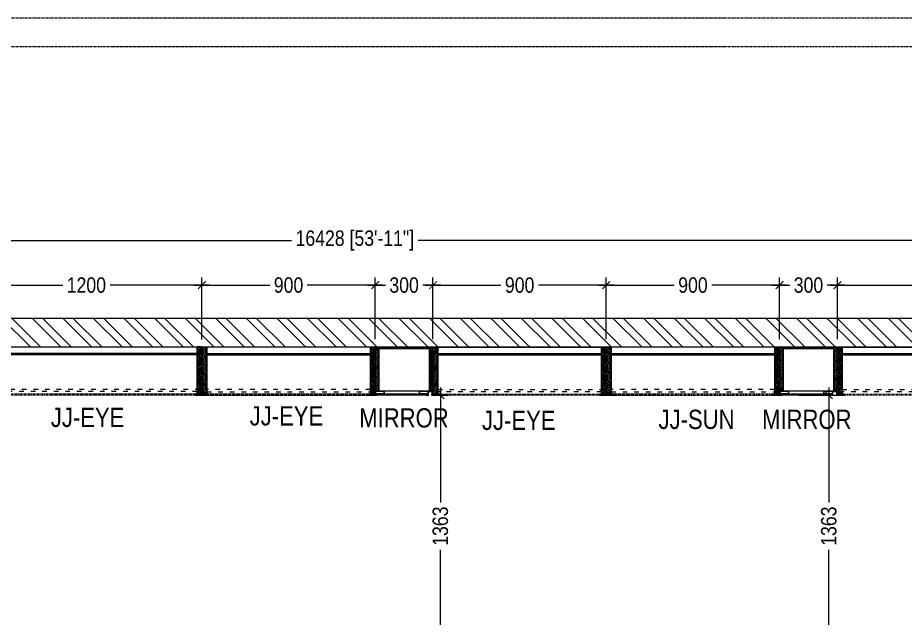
# Model space of a CAD drawing. Extents: x 6455 to 25617, y -919848 to -899772.
# Drawn here: x 14513 to 19122, y -902893 to -899772 of the extents above; entities that cross this region are included whole.
import ezdxf
from ezdxf.lldxf.tags import DXFTag

# ---------------------------------------------------------------- set-up
doc = ezdxf.new("R2010")
doc.units = 0
doc.header["$LTSCALE"] = 40
doc.header["$MEASUREMENT"] = 0
doc.header["$PDMODE"] = 3
for name, pattern in [('a_p6_plan_L18$0$HIDDEN', [0.375, 0.25, -0.125]), ('ACAD_ISO03W100', [30, 12, -18]), ('HIDDEN2', [0.1875, 0.125, -0.0625])]:
    doc.linetypes.add(name, pattern=pattern)
for name, color, linetype, lineweight in [('A-WALL-MASY', 1, 'Continuous', 9), ('dimensions', 149, 'Continuous', 5), ('Floor-Unit', 1, 'Continuous', 13), ('LENS_TEXT', 31, 'HIDDEN2', 5), ('LN-ELEVATION-1', 81, 'Continuous', 25), ('LN-ELEVATION-2', 103, 'Continuous', 20), ('LN-ELEVATION-3', 125, 'a_p6_plan_L18$0$HIDDEN', 18), ('LN-ELEVATION-4', 145, 'Continuous', 13), ('LN-HATCH', 251, 'Continuous', 0), ('Mirror', 4, 'Continuous', 15), ('wall hatch', 22, 'Continuous', 9)]:
    doc.layers.add(name, color=color, linetype=linetype, lineweight=lineweight)
doc.styles.get("Standard").update_dxf_attribs({"font": 'ARIALN.TTF'})
tags = doc.linetypes.add('DASHED2', pattern=[0.375, 0.25, -0.125]).pattern_tags.tags
tags[6:7] = [DXFTag(74, 4), DXFTag(75, 0), DXFTag(340, '0'), DXFTag(46, 1.0), DXFTag(50, 0.0), DXFTag(44, 0.0), DXFTag(45, 0.0)]
tags[4:5] = [DXFTag(74, 4), DXFTag(75, 0), DXFTag(340, '0'), DXFTag(46, 1.0), DXFTag(50, 0.0), DXFTag(44, 0.0), DXFTag(45, 0.0)]
doc.dimstyles.new('Working', dxfattribs={"dimscale": 0.8, "dimtxt": 100, "dimasz": 50, "dimexe": 50, "dimexo": 50, "dimgap": 25, "dimtad": 0, "dimdec": 0, "dimzin": 0, "dimdsep": 46, "dimtxsty": 'Standard', "dimblk": 'ARCHTICK', "dimcen": 0, "dimdle": 50, "dimclrd": 250, "dimclre": 8, "dimclrt": 7, "dimadec": 0, "dimazin": 0, "dimtfac": 1, "dimtdec": 0, "dimtofl": 0, "dimtmove": 1, "dimatfit": 3, "dimfxl": 3, "dimtolj": 1, "dimlwd": 5, "dimlwe": 0, "dimarcsym": 0})
pattern_1 = [(45, (4208834.247, 1706614.74), (-4.4901280605, 4.4901280605), [])]
pattern_2 = [(45, (4209134.247, 1706614.74), (-4.4901280605, 4.4901280605), [])]

# ---------------------------------------------------------------- blocks, each defined once
blk = doc.blocks.new('GFHFD')
at = {"layer": 'LN-HATCH', "ltscale": 0.5}
h = blk.add_hatch(dxfattribs=at)
h.set_pattern_fill('ANSI31', color=256, scale=2)
h.set_pattern_definition([(45, (4097187.331, 1708800.267), (-4.4901280605, 4.4901280605), [])])
h.paths.add_polyline_path([(792.1, 220), (792.1, 30), (786.1, 30), (786.1, 20), (792.1, 20), (792.1, -24), (767.1, -24), (767.1, 220)])
h.paths.add_polyline_path([(-382.9, 180), (767.1, 180), (767.1, 186), (-382.9, 186)])
h.paths.add_polyline_path([(757.1, -24), (757.1, -30), (792.1, -30), (792.1, -24)])
h.paths.add_polyline_path([(-407.9, 220), (-407.9, 30), (-401.9, 30), (-401.9, 20), (-407.9, 20), (-407.9, -24), (-382.9, -24), (-382.9, 220)])
h.paths.add_polyline_path([(-372.9, -24), (-372.9, -30), (-407.9, -30), (-407.9, -24)])
at = {"layer": 'LN-ELEVATION-1', "ltscale": 0.5}
for points in [[(-407.9, 220), (-407.9, 30), (-401.9, 30), (-401.9, 20), (-407.9, 20), (-407.9, -24), (-382.9, -24), (-382.9, 220)], [(-382.9, 180), (767.1, 180), (767.1, 186), (-382.9, 186)], [(792.1, 220), (792.1, 30), (786.1, 30), (786.1, 20), (792.1, 20), (792.1, -24), (767.1, -24), (767.1, 220)], [(-372.9, -24), (-372.9, -30), (-407.9, -30), (-407.9, -24)], [(757.1, -24), (757.1, -30), (792.1, -30), (792.1, -24)]]:
    blk.add_lwpolyline(points, close=True, dxfattribs=at)
at = {"layer": 'LN-ELEVATION-3', "ltscale": 0.5}
for p, q in [((767.1, 220), (-382.9, 220)), ((757.1, -24), (-372.9, -24)), ((-372.9, -30), (757.1, -30))]:
    blk.add_line(p, q, dxfattribs=at)
at = {"layer": 'LN-ELEVATION-4', "linetype": 'ACAD_ISO03W100', "ltscale": 0.05}
blk.add_lwpolyline([(767.1, 0), (-382.9, 0), (-382.9, -12), (767.1, -12)], close=True, dxfattribs=at)
blk = doc.blocks.new('GFCHGFD')
at = {"layer": 'LN-HATCH', "ltscale": 0.5}
h = blk.add_hatch(dxfattribs=at)
h.set_pattern_fill('ANSI31', color=256, scale=2)
h.set_pattern_definition([(45, (4060076.63, 1708724.648), (-4.4901280605, 4.4901280605), [])])
h.paths.add_polyline_path([(-144.2, 105.2), (-126.2, 105.2), (-126.2, -123.8), (-144.2, -123.8)])
h.paths.add_polyline_path([(-126.2, 99.2), (137.8, 99.2), (137.8, 105.2), (-126.2, 105.2)])
h.paths.add_polyline_path([(155.8, 105.2), (137.8, 105.2), (137.8, -123.8), (155.8, -123.8)])
at = {"layer": 'LN-ELEVATION-1'}
for points in [[(-144.2, 105.2), (-126.2, 105.2), (-126.2, -123.8), (-144.2, -123.8)], [(-126.2, 99.2), (137.8, 99.2), (137.8, 105.2), (-126.2, 105.2)], [(155.8, 105.2), (137.8, 105.2), (137.8, -123.8), (155.8, -123.8)], [(-97.2, -137.8), (-97.2, -123.8), (-142.2, -123.8), (-142.2, -144.8), (-133.2, -144.8), (-133.2, -143.3), (-140.7, -143.3), (-140.7, -137.8)], [(85.8, -137.8), (85.8, -123.8), (130.8, -123.8), (130.8, -144.8), (121.8, -144.8), (121.8, -143.3), (129.3, -143.3), (129.3, -137.8)], [(147.8, -144.8), (147.8, -143.3), (152.3, -143.3), (152.3, -125.3), (130.8, -125.3), (130.8, -123.8), (153.8, -123.8), (153.8, -144.8)]]:
    blk.add_lwpolyline(points, close=True, dxfattribs=at)
at = {"layer": 'LN-ELEVATION-2'}
blk.add_lwpolyline([(-97.2, -137.8), (85.8, -137.8), (85.8, -123.8), (-97.2, -123.8)], close=True, dxfattribs=at)
at = {"layer": 'LN-ELEVATION-4', "ltscale": 0.5}
blk.add_line((121.8, -144.8), (-133.2, -144.8), dxfattribs=at)
at = {"layer": 'Mirror', "lineweight": 0}
blk.add_lwpolyline([(-140.7, -137.8), (129.3, -137.8), (129.3, -143.3), (-140.7, -143.3)], close=True, dxfattribs=at)
blk = doc.blocks.new('dfbdfhq')
at = {"layer": 'LN-HATCH', "ltscale": 0.5}
h = blk.add_hatch(dxfattribs=at)
h.set_pattern_fill('ANSI31', color=256, scale=50)
h.paths.add_polyline_path([(-911.8, 0), (-911.8, -190), (-905.8, -190), (-905.8, -200), (-911.8, -200), (-911.8, -244), (-886.8, -244), (-886.8, 0)])
h = blk.add_hatch(dxfattribs=at)
h.set_pattern_fill('ANSI31', color=256, scale=2)
h.set_pattern_definition(pattern_1)
h.paths.add_polyline_path([(-11.8, 0), (-11.8, -190), (-17.8, -190), (-17.8, -200), (-11.8, -200), (-11.8, -244), (-36.8, -244), (-36.8, 0)])
h = blk.add_hatch(dxfattribs=at)
h.set_pattern_fill('ANSI31', color=256, scale=2)
h.set_pattern_definition(pattern_2)
h.paths.add_polyline_path([(-36.8, -40), (-886.8, -40), (-886.8, -34), (-36.8, -34)])
h = blk.add_hatch(dxfattribs=at)
h.set_pattern_fill('ANSI31', color=256, scale=2)
h.set_pattern_definition(pattern_2)
h.paths.add_polyline_path([(-876.8, -244), (-876.8, -250), (-911.8, -250), (-911.8, -244)])
h = blk.add_hatch(dxfattribs=at)
h.set_pattern_fill('ANSI31', color=256, scale=2)
h.set_pattern_definition(pattern_1)
h.paths.add_polyline_path([(-46.8, -244), (-46.8, -250), (-11.8, -250), (-11.8, -244)])
at = {"layer": 'LN-ELEVATION-1', "ltscale": 0.5}
for points in [[(-911.8, 0), (-911.8, -190), (-905.8, -190), (-905.8, -200), (-911.8, -200), (-911.8, -244), (-886.8, -244), (-886.8, 0)], [(-11.8, 0), (-11.8, -190), (-17.8, -190), (-17.8, -200), (-11.8, -200), (-11.8, -244), (-36.8, -244), (-36.8, 0)], [(-36.8, -40), (-886.8, -40), (-886.8, -34), (-36.8, -34)], [(-876.8, -244), (-876.8, -250), (-911.8, -250), (-911.8, -244)], [(-46.8, -244), (-46.8, -250), (-11.8, -250), (-11.8, -244)]]:
    blk.add_lwpolyline(points, close=True, dxfattribs=at)
at = {"layer": 'LN-ELEVATION-3', "ltscale": 0.5}
for p, q in [((-886.8, 0), (-36.8, 0)), ((-876.8, -244), (-46.8, -244)), ((-46.8, -250), (-876.8, -250))]:
    blk.add_line(p, q, dxfattribs=at)
at = {"layer": 'LN-ELEVATION-4', "linetype": 'ACAD_ISO03W100', "ltscale": 0.05}
blk.add_lwpolyline([(-886.8, -220), (-36.8, -220), (-36.8, -232), (-886.8, -232)], close=True, dxfattribs=at)
blk = doc.blocks.new('A$C1f20e75f')
at = {"layer": 'wall hatch'}
h = blk.add_hatch(dxfattribs=at)
h.set_pattern_fill('ANSI32', color=256, scale=300, angle=269.87)
h.set_pattern_definition([(314.87, (-18500075.76, 1626450.15), (79.7298001, 79.36881616), []), (314.87, (-18500075.88, 1626397.12), (79.7298001, 79.36881616), [])])
h.paths.add_polyline_path([(-3564.1, 4424.7), (-3564.1, 4574.7), (-8914.1, 4574.7), (-8914.1, 4424.7)])
h.paths.add_polyline_path([(2637.1, 4424.7), (2637.1, 4574.7), (-3124.1, 4574.7), (-3124.1, 4424.7)])
h.paths.add_polyline_path([(6561.1, 4424.7), (6561.1, 4574.7), (3137.1, 4574.7), (3137.1, 4424.7)])
h.paths.add_polyline_path([(7061.1, 267.7), (7061.1, 4174.7), (6911.1, 4174.7), (6911.1, 267.7)])
h.paths.add_polyline_path([(5550.1, -1930.4), (5550.1, -1705.4), (3302.1, -1705.4), (3302.1, -1930.4)])
h.paths.add_polyline_path([(2731.9, -1930.4), (2731.9, -1780.4), (-3104.1, -1780.4), (-3104.1, -1930.4)])
h.paths.add_polyline_path([(-3544.1, -1930.4), (-3544.1, -1780.4), (-8914.1, -1780.4), (-8914.1, -1930.4)])
at = {"color": 251, "linetype": 'HIDDEN2', "lineweight": 0, "transparency": 33554602}
for p, q in [((-10938.1, 6135.3), (7061.1, 6135.3)), ((-10938.1, 5985.3), (6911.1, 5985.3))]:
    blk.add_line(p, q, dxfattribs=at)
at = {"layer": 'A-WALL-MASY'}
for p, q in [((-9344.1, 4574.7), (7061.1, 4574.7)), ((-3124.1, 4424.7), (2637.1, 4424.7))]:
    blk.add_line(p, q, dxfattribs=at)
blk = doc.blocks.new('_ArchTick')
at = {"const_width": 0.15}
blk.add_lwpolyline([(-0.5, -0.5), (0.5, 0.5)], dxfattribs=at)
blk = doc.blocks.new('*D50')
at = {"layer": 'Defpoints', "color": 0, "ltscale": 50, "transparency": 16777216}
for p in [(15469.1, -901161.6), (14269.1, -901482.5), (15469.1, -901484)]:
    blk.add_point(p, dxfattribs=at)
at = {"layer": 'dimensions', "color": 8, "linetype": 'DASHED2', "lineweight": 0, "ltscale": 50, "transparency": 16777216}
for p, q in [((14269.1, -901442.5), (14269.1, -901121.6)), ((15469.1, -901444), (15469.1, -901121.6))]:
    blk.add_line(p, q, dxfattribs=at)
at = {"layer": 'dimensions', "color": 250, "linetype": 'DASHED2', "lineweight": 5, "ltscale": 50, "transparency": 16777216}
for p, q in [((14229.1, -901161.6), (14754.4, -901161.6)), ((15509.1, -901161.6), (14983.9, -901161.6))]:
    blk.add_line(p, q, dxfattribs=at)
at = {"layer": 'dimensions', "color": 250, "lineweight": 5, "ltscale": 50, "transparency": 16777216, "xscale": 40, "yscale": 40, "zscale": 40, "rotation": 180}
blk.add_blockref('_ArchTick', (14269.1, -901161.6), dxfattribs=at)
at = {"layer": 'dimensions', "color": 250, "lineweight": 5, "ltscale": 50, "transparency": 16777216, "xscale": 40, "yscale": 40, "zscale": 40}
blk.add_blockref('_ArchTick', (15469.1, -901161.6), dxfattribs=at)
at = {"layer": 'dimensions', "color": 7, "ltscale": 50, "transparency": 16777216, "insert": (14869.1, -901161.6), "char_height": 80, "attachment_point": 5, "bg_fill": 3, "box_fill_scale": 1.25, "bg_fill_color": 9, "bg_fill_true_color": 13158600, "bg_fill_transparency": 0}
blk.add_mtext('\\A1;1200', dxfattribs=at)
blk = doc.blocks.new('*D51')
at = {"layer": 'Defpoints', "color": 0, "ltscale": 50, "transparency": 16777216}
for p in [(16369.1, -901161.6), (15469.1, -901482.5), (16369.1, -901482.5)]:
    blk.add_point(p, dxfattribs=at)
at = {"layer": 'dimensions', "color": 8, "linetype": 'DASHED2', "lineweight": 0, "ltscale": 50, "transparency": 16777216}
for p, q in [((15469.1, -901442.5), (15469.1, -901121.6)), ((16369.1, -901442.5), (16369.1, -901121.6))]:
    blk.add_line(p, q, dxfattribs=at)
at = {"layer": 'dimensions', "color": 250, "linetype": 'DASHED2', "lineweight": 5, "ltscale": 50, "transparency": 16777216}
for p, q in [((15429.1, -901161.6), (15826.8, -901161.6)), ((16409.1, -901161.6), (16011.5, -901161.6))]:
    blk.add_line(p, q, dxfattribs=at)
at = {"layer": 'dimensions', "color": 250, "lineweight": 5, "ltscale": 50, "transparency": 16777216, "xscale": 40, "yscale": 40, "zscale": 40, "rotation": 180}
blk.add_blockref('_ArchTick', (15469.1, -901161.6), dxfattribs=at)
at = {"layer": 'dimensions', "color": 250, "lineweight": 5, "ltscale": 50, "transparency": 16777216, "xscale": 40, "yscale": 40, "zscale": 40}
blk.add_blockref('_ArchTick', (16369.1, -901161.6), dxfattribs=at)
at = {"layer": 'dimensions', "color": 7, "ltscale": 50, "transparency": 16777216, "insert": (15919.1, -901161.6), "char_height": 80, "attachment_point": 5, "bg_fill": 3, "box_fill_scale": 1.25, "bg_fill_color": 9, "bg_fill_true_color": 13158600, "bg_fill_transparency": 0}
blk.add_mtext('\\A1;900', dxfattribs=at)
blk = doc.blocks.new('*D52')
at = {"layer": 'Defpoints', "color": 0, "ltscale": 50, "transparency": 16777216}
for p in [(16669.1, -901161.6), (16369.1, -901482.5), (16669.1, -901482.5)]:
    blk.add_point(p, dxfattribs=at)
at = {"layer": 'dimensions', "color": 8, "linetype": 'DASHED2', "lineweight": 0, "ltscale": 50, "transparency": 16777216}
for p, q in [((16369.1, -901442.5), (16369.1, -901121.6)), ((16669.1, -901442.5), (16669.1, -901121.6))]:
    blk.add_line(p, q, dxfattribs=at)
at = {"layer": 'dimensions', "color": 250, "linetype": 'DASHED2', "lineweight": 5, "ltscale": 50, "transparency": 16777216}
for p, q in [((16329.1, -901161.6), (16426.8, -901161.6)), ((16709.1, -901161.6), (16611.5, -901161.6))]:
    blk.add_line(p, q, dxfattribs=at)
at = {"layer": 'dimensions', "color": 250, "lineweight": 5, "ltscale": 50, "transparency": 16777216, "xscale": 40, "yscale": 40, "zscale": 40, "rotation": 180}
blk.add_blockref('_ArchTick', (16369.1, -901161.6), dxfattribs=at)
at = {"layer": 'dimensions', "color": 250, "lineweight": 5, "ltscale": 50, "transparency": 16777216, "xscale": 40, "yscale": 40, "zscale": 40}
blk.add_blockref('_ArchTick', (16669.1, -901161.6), dxfattribs=at)
at = {"layer": 'dimensions', "color": 7, "ltscale": 50, "transparency": 16777216, "insert": (16519.1, -901161.6), "char_height": 80, "attachment_point": 5, "bg_fill": 3, "box_fill_scale": 1.25, "bg_fill_color": 9, "bg_fill_true_color": 13158600, "bg_fill_transparency": 0}
blk.add_mtext('\\A1;300', dxfattribs=at)
blk = doc.blocks.new('*D53')
at = {"layer": 'Defpoints', "color": 0, "ltscale": 50, "transparency": 16777216}
for p in [(17569.1, -901161.6), (16669.1, -901482.5), (17569.1, -901482.5)]:
    blk.add_point(p, dxfattribs=at)
at = {"layer": 'dimensions', "color": 8, "linetype": 'DASHED2', "lineweight": 0, "ltscale": 50, "transparency": 16777216}
for p, q in [((16669.1, -901442.5), (16669.1, -901121.6)), ((17569.1, -901442.5), (17569.1, -901121.6))]:
    blk.add_line(p, q, dxfattribs=at)
at = {"layer": 'dimensions', "color": 250, "linetype": 'DASHED2', "lineweight": 5, "ltscale": 50, "transparency": 16777216}
for p, q in [((16629.1, -901161.6), (17026.8, -901161.6)), ((17609.1, -901161.6), (17211.5, -901161.6))]:
    blk.add_line(p, q, dxfattribs=at)
at = {"layer": 'dimensions', "color": 250, "lineweight": 5, "ltscale": 50, "transparency": 16777216, "xscale": 40, "yscale": 40, "zscale": 40, "rotation": 180}
blk.add_blockref('_ArchTick', (16669.1, -901161.6), dxfattribs=at)
at = {"layer": 'dimensions', "color": 250, "lineweight": 5, "ltscale": 50, "transparency": 16777216, "xscale": 40, "yscale": 40, "zscale": 40}
blk.add_blockref('_ArchTick', (17569.1, -901161.6), dxfattribs=at)
at = {"layer": 'dimensions', "color": 7, "ltscale": 50, "transparency": 16777216, "insert": (17119.1, -901161.6), "char_height": 80, "attachment_point": 5, "bg_fill": 3, "box_fill_scale": 1.25, "bg_fill_color": 9, "bg_fill_true_color": 13158600, "bg_fill_transparency": 0}
blk.add_mtext('\\A1;900', dxfattribs=at)
blk = doc.blocks.new('*D54')
at = {"layer": 'Defpoints', "color": 0, "ltscale": 50, "transparency": 16777216}
for p in [(18469.1, -901161.6), (17569.1, -901482.5), (18469.1, -901482.5)]:
    blk.add_point(p, dxfattribs=at)
at = {"layer": 'dimensions', "color": 8, "linetype": 'DASHED2', "lineweight": 0, "ltscale": 50, "transparency": 16777216}
for p, q in [((17569.1, -901442.5), (17569.1, -901121.6)), ((18469.1, -901442.5), (18469.1, -901121.6))]:
    blk.add_line(p, q, dxfattribs=at)
at = {"layer": 'dimensions', "color": 250, "linetype": 'DASHED2', "lineweight": 5, "ltscale": 50, "transparency": 16777216}
for p, q in [((17529.1, -901161.6), (17926.8, -901161.6)), ((18509.1, -901161.6), (18111.5, -901161.6))]:
    blk.add_line(p, q, dxfattribs=at)
at = {"layer": 'dimensions', "color": 250, "lineweight": 5, "ltscale": 50, "transparency": 16777216, "xscale": 40, "yscale": 40, "zscale": 40, "rotation": 180}
blk.add_blockref('_ArchTick', (17569.1, -901161.6), dxfattribs=at)
at = {"layer": 'dimensions', "color": 250, "lineweight": 5, "ltscale": 50, "transparency": 16777216, "xscale": 40, "yscale": 40, "zscale": 40}
blk.add_blockref('_ArchTick', (18469.1, -901161.6), dxfattribs=at)
at = {"layer": 'dimensions', "color": 7, "ltscale": 50, "transparency": 16777216, "insert": (18019.1, -901161.6), "char_height": 80, "attachment_point": 5, "bg_fill": 3, "box_fill_scale": 1.25, "bg_fill_color": 9, "bg_fill_true_color": 13158600, "bg_fill_transparency": 0}
blk.add_mtext('\\A1;900', dxfattribs=at)
blk = doc.blocks.new('*D55')
at = {"layer": 'Defpoints', "color": 0, "ltscale": 50, "transparency": 16777216}
for p in [(18769.1, -901161.6), (18469.1, -901482.5), (18769.1, -901482.5)]:
    blk.add_point(p, dxfattribs=at)
at = {"layer": 'dimensions', "color": 8, "linetype": 'DASHED2', "lineweight": 0, "ltscale": 50, "transparency": 16777216}
for p, q in [((18469.1, -901442.5), (18469.1, -901121.6)), ((18769.1, -901442.5), (18769.1, -901121.6))]:
    blk.add_line(p, q, dxfattribs=at)
at = {"layer": 'dimensions', "color": 250, "linetype": 'DASHED2', "lineweight": 5, "ltscale": 50, "transparency": 16777216}
for p, q in [((18429.1, -901161.6), (18526.8, -901161.6)), ((18809.1, -901161.6), (18711.5, -901161.6))]:
    blk.add_line(p, q, dxfattribs=at)
at = {"layer": 'dimensions', "color": 250, "lineweight": 5, "ltscale": 50, "transparency": 16777216, "xscale": 40, "yscale": 40, "zscale": 40, "rotation": 180}
blk.add_blockref('_ArchTick', (18469.1, -901161.6), dxfattribs=at)
at = {"layer": 'dimensions', "color": 250, "lineweight": 5, "ltscale": 50, "transparency": 16777216, "xscale": 40, "yscale": 40, "zscale": 40}
blk.add_blockref('_ArchTick', (18769.1, -901161.6), dxfattribs=at)
at = {"layer": 'dimensions', "color": 7, "ltscale": 50, "transparency": 16777216, "insert": (18619.1, -901161.6), "char_height": 80, "attachment_point": 5, "bg_fill": 3, "box_fill_scale": 1.25, "bg_fill_color": 9, "bg_fill_true_color": 13158600, "bg_fill_transparency": 0}
blk.add_mtext('\\A1;300', dxfattribs=at)
blk = doc.blocks.new('*D56')
at = {"layer": 'Defpoints', "color": 0, "ltscale": 50, "transparency": 16777216}
for p in [(19969.1, -901161.6), (18769.1, -901482.5), (19969.1, -901482.5)]:
    blk.add_point(p, dxfattribs=at)
at = {"layer": 'dimensions', "color": 8, "linetype": 'DASHED2', "lineweight": 0, "ltscale": 50, "transparency": 16777216}
for p, q in [((18769.1, -901442.5), (18769.1, -901121.6)), ((19969.1, -901442.5), (19969.1, -901121.6))]:
    blk.add_line(p, q, dxfattribs=at)
at = {"layer": 'dimensions', "color": 250, "linetype": 'DASHED2', "lineweight": 5, "ltscale": 50, "transparency": 16777216}
for p, q in [((18729.1, -901161.6), (19254.4, -901161.6)), ((20009.1, -901161.6), (19483.9, -901161.6))]:
    blk.add_line(p, q, dxfattribs=at)
at = {"layer": 'dimensions', "color": 250, "lineweight": 5, "ltscale": 50, "transparency": 16777216, "xscale": 40, "yscale": 40, "zscale": 40, "rotation": 180}
blk.add_blockref('_ArchTick', (18769.1, -901161.6), dxfattribs=at)
at = {"layer": 'dimensions', "color": 250, "lineweight": 5, "ltscale": 50, "transparency": 16777216, "xscale": 40, "yscale": 40, "zscale": 40}
blk.add_blockref('_ArchTick', (19969.1, -901161.6), dxfattribs=at)
at = {"layer": 'dimensions', "color": 7, "ltscale": 50, "transparency": 16777216, "insert": (19369.1, -901161.6), "char_height": 80, "attachment_point": 5, "bg_fill": 3, "box_fill_scale": 1.25, "bg_fill_color": 9, "bg_fill_true_color": 13158600, "bg_fill_transparency": 0}
blk.add_mtext('\\A1;1200', dxfattribs=at)
blk = doc.blocks.new('*D63')
at = {"layer": 'Defpoints', "color": 0, "ltscale": 50, "transparency": 16777216}
for p in [(24477.3, -900929.4), (8049.1, -901332.5), (24477.3, -901764.5)]:
    blk.add_point(p, dxfattribs=at)
at = {"layer": 'dimensions', "color": 8, "linetype": 'DASHED2', "lineweight": 0, "ltscale": 50, "transparency": 16777216}
for p, q in [((8049.1, -901292.5), (8049.1, -900889.4)), ((24477.3, -901329.4), (24477.3, -900889.4))]:
    blk.add_line(p, q, dxfattribs=at)
at = {"layer": 'dimensions', "color": 250, "linetype": 'DASHED2', "lineweight": 5, "ltscale": 50, "transparency": 16777216}
for p, q in [((8009.1, -900929.4), (15943.1, -900929.4)), ((24517.3, -900929.4), (16583.3, -900929.4))]:
    blk.add_line(p, q, dxfattribs=at)
at = {"layer": 'dimensions', "color": 250, "lineweight": 5, "ltscale": 50, "transparency": 16777216, "xscale": 40, "yscale": 40, "zscale": 40, "rotation": 180}
blk.add_blockref('_ArchTick', (8049.1, -900929.4), dxfattribs=at)
at = {"layer": 'dimensions', "color": 250, "lineweight": 5, "ltscale": 50, "transparency": 16777216, "xscale": 40, "yscale": 40, "zscale": 40}
blk.add_blockref('_ArchTick', (24477.3, -900929.4), dxfattribs=at)
at = {"layer": 'dimensions', "color": 7, "ltscale": 50, "transparency": 16777216, "insert": (16263.2, -900929.4), "char_height": 80, "attachment_point": 5, "bg_fill": 3, "box_fill_scale": 1.25, "bg_fill_color": 9, "bg_fill_true_color": 13158600, "bg_fill_transparency": 0}
blk.add_mtext('\\A1;16428 [53\'-11"]', dxfattribs=at)
blk = doc.blocks.new('*D92')
at = {"layer": 'Defpoints', "color": 0, "ltscale": 50, "transparency": 16777216}
for p in [(16654.3, -901732.5), (16707.5, -901732.5), (16363.1, -903095.3)]:
    blk.add_point(p, dxfattribs=at)
at = {"layer": 'dimensions', "color": 250, "linetype": 'DASHED2', "lineweight": 5, "ltscale": 50, "transparency": 16777216}
for p, q in [((16707.5, -901692.5), (16707.5, -902299.1)), ((16707.5, -903135.3), (16707.5, -902528.7))]:
    blk.add_line(p, q, dxfattribs=at)
at = {"layer": 'dimensions', "color": 8, "linetype": 'DASHED2', "lineweight": 0, "ltscale": 50, "transparency": 16777216}
for p, q in [((16694.3, -901732.5), (16747.5, -901732.5)), ((16403.1, -903095.3), (16747.5, -903095.3))]:
    blk.add_line(p, q, dxfattribs=at)
at = {"layer": 'dimensions', "color": 250, "lineweight": 5, "ltscale": 50, "transparency": 16777216, "xscale": 40, "yscale": 40, "zscale": 40}
for p, rotation in [((16707.5, -901732.5), 90), ((16707.5, -903095.3), 270)]:
    blk.add_blockref('_ArchTick', p, dxfattribs=dict(at, rotation=rotation))
at = {"layer": 'dimensions', "color": 7, "ltscale": 50, "transparency": 16777216, "insert": (16707.5, -902413.9), "char_height": 80, "attachment_point": 5, "rotation": 90, "bg_fill": 3, "box_fill_scale": 1.25, "bg_fill_color": 9, "bg_fill_true_color": 13158600, "bg_fill_transparency": 0}
blk.add_mtext('\\A1;1363', dxfattribs=at)
blk = doc.blocks.new('*D97')
at = {"layer": 'Defpoints', "color": 0, "ltscale": 50, "transparency": 16777216}
for p in [(18526.5, -901732.5), (18724.7, -901732.5), (18465.2, -903095.3)]:
    blk.add_point(p, dxfattribs=at)
at = {"layer": 'dimensions', "color": 250, "linetype": 'DASHED2', "lineweight": 5, "ltscale": 50, "transparency": 16777216}
for p, q in [((18724.7, -901692.5), (18724.7, -902299.1)), ((18724.7, -903135.3), (18724.7, -902528.7))]:
    blk.add_line(p, q, dxfattribs=at)
at = {"layer": 'dimensions', "color": 8, "linetype": 'DASHED2', "lineweight": 0, "ltscale": 50, "transparency": 16777216}
for p, q in [((18566.5, -901732.5), (18764.7, -901732.5)), ((18505.2, -903095.3), (18764.7, -903095.3))]:
    blk.add_line(p, q, dxfattribs=at)
at = {"layer": 'dimensions', "color": 250, "lineweight": 5, "ltscale": 50, "transparency": 16777216, "xscale": 40, "yscale": 40, "zscale": 40}
for p, rotation in [((18724.7, -901732.5), 90), ((18724.7, -903095.3), 270)]:
    blk.add_blockref('_ArchTick', p, dxfattribs=dict(at, rotation=rotation))
at = {"layer": 'dimensions', "color": 7, "ltscale": 50, "transparency": 16777216, "insert": (18724.7, -902413.9), "char_height": 80, "attachment_point": 5, "rotation": 90, "bg_fill": 3, "box_fill_scale": 1.25, "bg_fill_color": 9, "bg_fill_true_color": 13158600, "bg_fill_transparency": 0}
blk.add_mtext('\\A1;1363', dxfattribs=at)

msp = doc.modelspace()

# ---------------------------------------------------------------- block references
at = {"layer": 'dimensions', "color": 3, "ltscale": 50, "true_color": 0x15f609}
msp.add_blockref('A$C1f20e75f', (17393.2, -905907.2), dxfattribs=at)
at = {"layer": 'Floor-Unit', "xscale": -1}
for name, p in [('GFHFD', (15061.2, -901702.5)), ('dfbdfhq', (15457.3, -901484)), ('dfbdfhq', (17557.3, -901484)), ('GFHFD', (19561.2, -901704))]:
    msp.add_blockref(name, p, dxfattribs=at)
at = {"layer": 'Floor-Unit'}
for name, p in [('GFCHGFD', (16513.3, -901589.2)), ('dfbdfhq', (17580.9, -901484)), ('GFCHGFD', (18613.3, -901589.2))]:
    msp.add_blockref(name, p, dxfattribs=at)

# ---------------------------------------------------------------- texts
at = {"layer": 'LENS_TEXT', "linetype": 'Continuous', "ltscale": 3, "char_height": 100, "attachment_point": 5}
for s, insert in [('JJ-EYE', (14875.4, -901849.3)), ('JJ-EYE', (15908.2, -901841.6)), ('MIRROR ', (16518.3, -901851.9)), ('JJ-EYE', (17114.5, -901864.7)), ('JJ-SUN', (18037.6, -901859.6)), ('MIRROR ', (18610.3, -901859.6))]:
    msp.add_mtext_dynamic_manual_height_columns(s, width=395.256, gutter_width=1, heights=[0], dxfattribs=dict(at, insert=insert))

# ---------------------------------------------------------------- next in the draw order: dimensions: what is measured, and where the dimension line sits
at = {"layer": 'dimensions', "color": 3, "ltscale": 50, "true_color": 0x15f609}
dim = msp.add_linear_dim(base=(15469.1, -901161.6), p1=(14269.1, -901482.5), p2=(15469.1, -901484), dimstyle='Working', override={"dimfxl": 500, "dimfxlon": 1, "dimtfill": 1, "dimarcsym": 1}, dxfattribs=at)
dim.commit()
dim.dimension.update_dxf_attribs({"geometry": '*D50', "text_midpoint": (14869.1, -901161.6)})

# ---------------------------------------------------------------- next in the draw order: dimensions: what is measured, and where the dimension line sits
dim = msp.add_linear_dim(base=(16369.1, -901161.6), p1=(15469.1, -901482.5), p2=(16369.1, -901482.5), dimstyle='Working', override={"dimfxl": 500, "dimfxlon": 1, "dimtfill": 1, "dimarcsym": 1}, dxfattribs=at)
dim.commit()
dim.dimension.update_dxf_attribs({"geometry": '*D51', "text_midpoint": (15919.1, -901161.6)})

# ---------------------------------------------------------------- next in the draw order: dimensions: what is measured, and where the dimension line sits
dim = msp.add_linear_dim(base=(16669.1, -901161.6), p1=(16369.1, -901482.5), p2=(16669.1, -901482.5), dimstyle='Working', override={"dimfxl": 500, "dimfxlon": 1, "dimtfill": 1, "dimarcsym": 1}, dxfattribs=at)
dim.commit()
dim.dimension.update_dxf_attribs({"geometry": '*D52', "text_midpoint": (16519.1, -901161.6)})

# ---------------------------------------------------------------- next in the draw order: dimensions: what is measured, and where the dimension line sits
dim = msp.add_linear_dim(base=(17569.1, -901161.6), p1=(16669.1, -901482.5), p2=(17569.1, -901482.5), dimstyle='Working', override={"dimfxl": 500, "dimfxlon": 1, "dimtfill": 1, "dimarcsym": 1}, dxfattribs=at)
dim.commit()
dim.dimension.update_dxf_attribs({"geometry": '*D53', "text_midpoint": (17119.1, -901161.6)})

# ---------------------------------------------------------------- next in the draw order: dimensions: what is measured, and where the dimension line sits
dim = msp.add_linear_dim(base=(18469.1, -901161.6), p1=(17569.1, -901482.5), p2=(18469.1, -901482.5), dimstyle='Working', override={"dimfxl": 500, "dimfxlon": 1, "dimtfill": 1, "dimarcsym": 1}, dxfattribs=at)
dim.commit()
dim.dimension.update_dxf_attribs({"geometry": '*D54', "text_midpoint": (18019.1, -901161.6)})

# ---------------------------------------------------------------- next in the draw order: dimensions: what is measured, and where the dimension line sits
dim = msp.add_linear_dim(base=(18769.1, -901161.6), p1=(18469.1, -901482.5), p2=(18769.1, -901482.5), dimstyle='Working', override={"dimfxl": 500, "dimfxlon": 1, "dimtfill": 1, "dimarcsym": 1}, dxfattribs=at)
dim.commit()
dim.dimension.update_dxf_attribs({"geometry": '*D55', "text_midpoint": (18619.1, -901161.6)})

# ---------------------------------------------------------------- next in the draw order: dimensions: what is measured, and where the dimension line sits
dim = msp.add_linear_dim(base=(19969.1, -901161.6), p1=(18769.1, -901482.5), p2=(19969.1, -901482.5), dimstyle='Working', override={"dimfxl": 500, "dimfxlon": 1, "dimtfill": 1, "dimarcsym": 1}, dxfattribs=at)
dim.commit()
dim.dimension.update_dxf_attribs({"geometry": '*D56', "text_midpoint": (19369.1, -901161.6)})

# ---------------------------------------------------------------- next in the draw order: dimensions: what is measured, and where the dimension line sits
at = {"layer": 'dimensions', "ltscale": 50}
dim = msp.add_linear_dim(base=(24477.3, -900929.4), p1=(8049.1, -901332.5), p2=(24477.3, -901764.5), dimstyle='Working', override={"dimfxl": 500, "dimfxlon": 1, "dimtfill": 1, "dimarcsym": 1}, dxfattribs=at)
dim.commit()
dim.dimension.update_dxf_attribs({"geometry": '*D63', "text_midpoint": (16263.2, -900929.4)})

# ---------------------------------------------------------------- next in the draw order: dimensions: what is measured, and where the dimension line sits
at = {"layer": 'dimensions', "color": 3, "ltscale": 50, "true_color": 0x15f609}
for base, p1, p2, picture, middle in [((16707.5, -901732.5), (16363.1, -903095.3), (16654.3, -901732.5), '*D92', (16707.5, -902413.9)), ((18724.7, -901732.5), (18465.2, -903095.3), (18526.5, -901732.5), '*D97', (18724.7, -902413.9))]:
    dim = msp.add_linear_dim(base=base, p1=p1, p2=p2, angle=90, dimstyle='Working', override={"dimfxl": 500, "dimfxlon": 1, "dimtfill": 1, "dimarcsym": 1}, dxfattribs=at)
    dim.commit()
    dim.dimension.update_dxf_attribs({"geometry": picture, "text_midpoint": middle})

doc.saveas('drawing.dxf')
